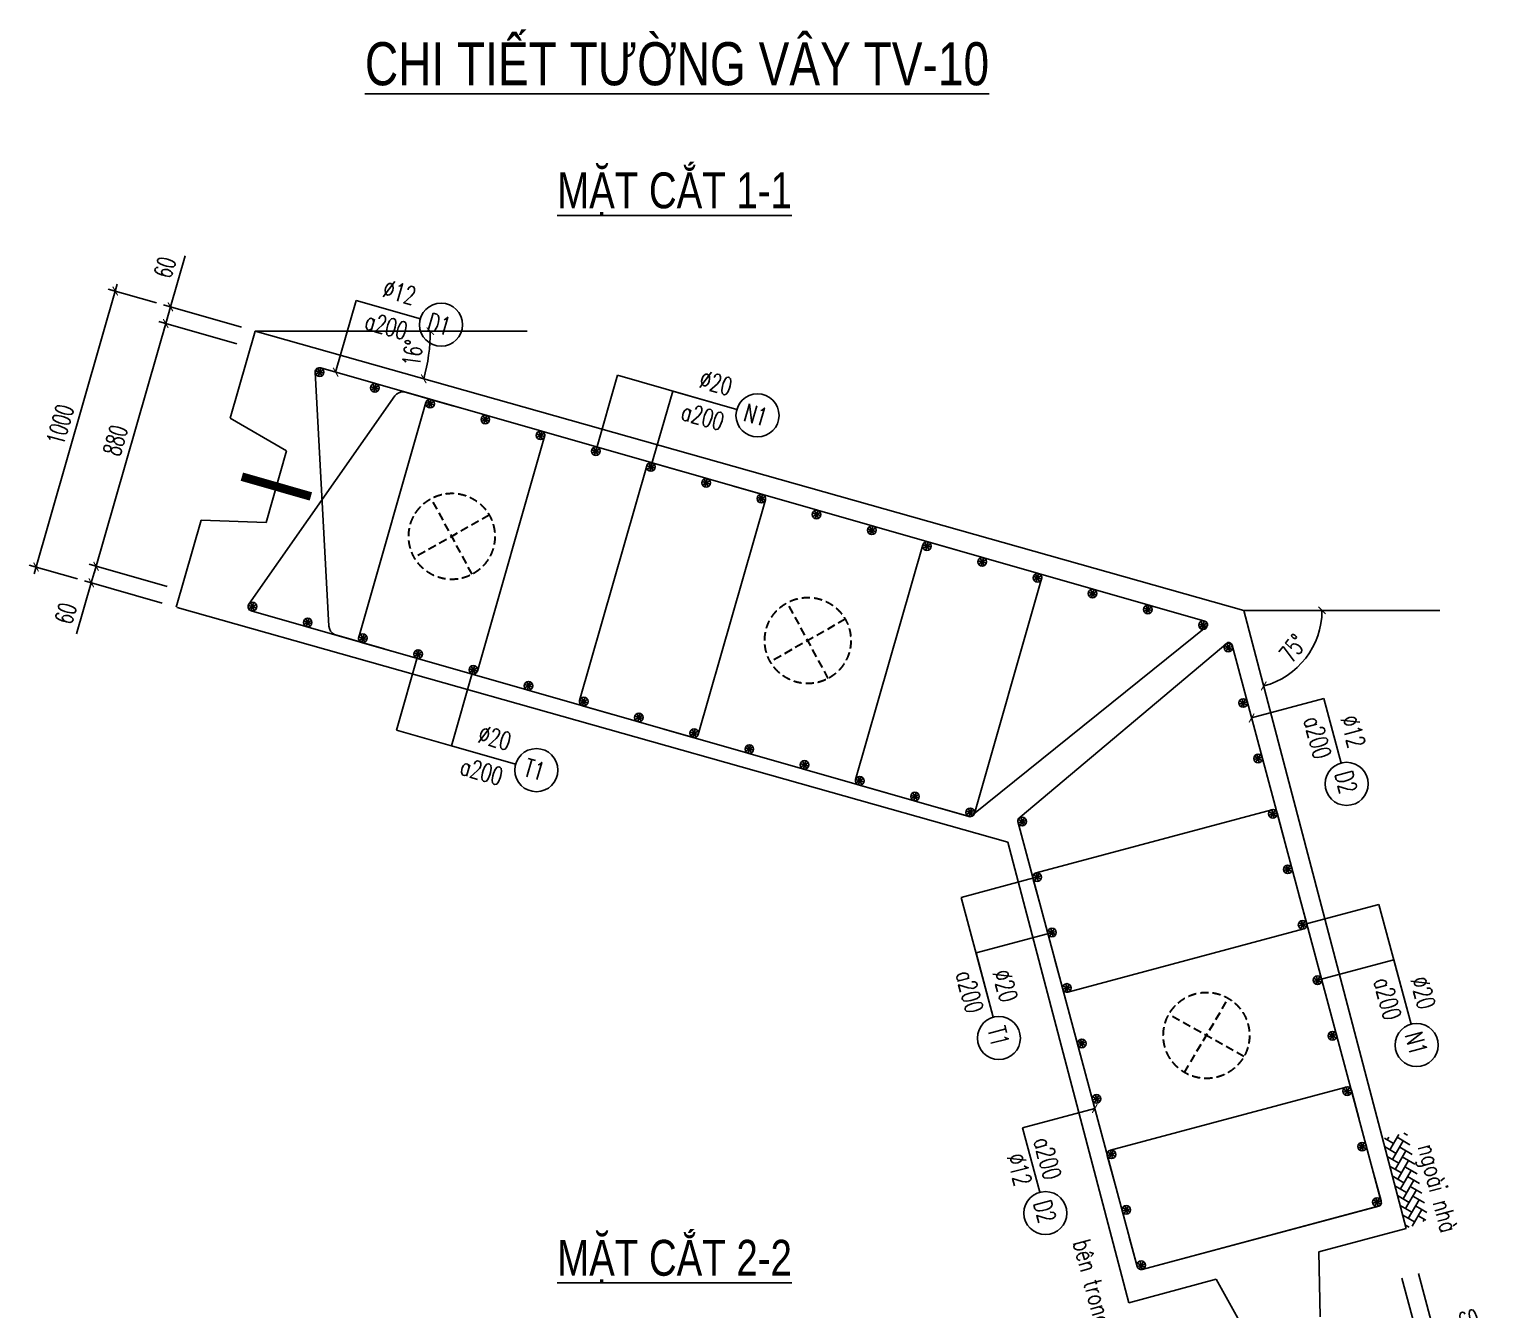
# Model space of a CAD drawing. Header units: millimetres. Extents: x -143483 to 1166745, y -1448440 to -1202244.
# Drawn here: x 711839 to 732170, y -1230906 to -1213062 of the extents above; entities that cross this region are included whole.
import ezdxf
from ezdxf.enums import TextEntityAlignment as Align

# ---------------------------------------------------------------- set-up
doc = ezdxf.new("R2010")
doc.units = ezdxf.units.MM
doc.header["$LTSCALE"] = 30
doc.header["$PDMODE"] = 3
doc.linetypes.add('DASHED', pattern=[19.05, 12.7, -6.35])
doc.layers.get('0').update_dxf_attribs({"lineweight": 9})
doc.layers.get('Defpoints').update_dxf_attribs({"lineweight": 9})
for name, color, linetype in [('ccu11-Cotthep', 9, 'Continuous'), ('ccu11-Dim', 8, 'Continuous'), ('ccu11-Hatch', 8, 'Continuous'), ('ccu11-Text', 31, 'Continuous'), ('ccu11-Thay', 7, 'Continuous'), ('ccu11-Thep', 4, 'Continuous'), ('ccu11-Thep doc', 4, 'Continuous'), ('ccu11-Thepdai', 6, 'Continuous'), ('Xref_ST_MBDV Cot vach 30.7.2022$0$Xref_ST_MBDV Cot vach 30.7.2022|Xref_ST_MBDV Cot vach 30.7.2022|Xref_ST_MBDV Cot vach 30.7.2022|Xref_ST_MBDV Cot vach 30.7.2022|ccu12-Thay', 7, 'Continuous')]:
    doc.layers.add(name, color=color, linetype=linetype)
doc.layers.add('ccu11-Khuat', color=9, linetype='DASHED', lineweight=30)
doc.styles.add('ccu11-dim', font='vnsimli.shx', dxfattribs={"width": 0.65, "bigfont": 'bigfont.shx'})
doc.styles.add('ccu11-VnAvH-B', font='VHAVANB.TTF')
doc.styles.add('ccu11-vnsimli', font='vnsimli.shx', dxfattribs={"width": 0.8, "bigfont": 'vns.shx'})
doc.styles.add('ccu11-vnsimple', font='vnsimple.shx', dxfattribs={"bigfont": 'bigfont.shx'})
doc.styles.add('ccu11_simli', font='vnsimli.shx', dxfattribs={"width": 0.8})
doc.dimstyles.new('ccu11-100', dxfattribs={"dimscale": 100, "dimtxt": 2.5, "dimasz": 1, "dimexe": 1, "dimexo": 2, "dimgap": 1, "dimtad": 1, "dimdec": 0, "dimdsep": 46, "dimtxsty": 'ccu11-dim', "dimblk": 'ARCHTICK', "dimcen": -1, "dimdle": 1, "dimclrd": 256, "dimclre": 256, "dimclrt": 3, "dimadec": 0, "dimazin": 2, "dimtfac": 0.1, "dimtdec": 0, "dimtmove": 0, "dimatfit": 1, "dimldrblk": 'ARCHTICK', "dimfxl": 0, "dimtvp": 0.833333, "dimtolj": 1, "dimtzin": 12, "dimarcsym": 0})
doc.dimstyles.new('ccu11-100x4', dxfattribs={"dimscale": 100, "dimtxt": 2.5, "dimasz": 1, "dimexe": 1, "dimexo": 2, "dimgap": 1, "dimtad": 1, "dimdec": 0, "dimlfac": 0.25, "dimdsep": 46, "dimtxsty": 'ccu11-dim', "dimblk": 'ARCHTICK', "dimcen": -1, "dimdle": 1, "dimclrd": 256, "dimclre": 256, "dimclrt": 3, "dimadec": 0, "dimazin": 2, "dimtfac": 0.1, "dimtdec": 0, "dimtmove": 0, "dimatfit": 1, "dimldrblk": 'ARCHTICK', "dimfxl": 0, "dimtvp": 0.833333, "dimtolj": 1, "dimtzin": 12, "dimarcsym": 0})

# ---------------------------------------------------------------- blocks, each defined once
blk = doc.blocks.new('_ARCHTICK')
at = {"color": 0, "linetype": 'ByBlock', "const_width": 0.15}
blk.add_lwpolyline([(-0.5, -0.5), (0.5, 0.5)], dxfattribs=at)
blk = doc.blocks.new('*D3080')
at = {"layer": 'ccu11-Dim', "lineweight": -2, "transparency": 16777216}
blk.add_arc((714987, -1217270), 2439, 344.2212, 360, dxfattribs=at)
at = {"layer": 'Defpoints', "color": 0, "transparency": 16777216}
for p in [(714987, -1217270), (714987, -1217270), (718773, -1217270), (717385, -1217715), (728758, -1221161)]:
    blk.add_point(p, dxfattribs=at)
at = {"layer": 'ccu11-Dim', "lineweight": -2, "transparency": 16777216, "xscale": 100, "yscale": 100, "zscale": 100}
for p, rotation in [((717426, -1217270), 89.9999999999996), ((717334, -1217933), 254.2212265879958)]:
    blk.add_blockref('_ARCHTICK', p, dxfattribs=dict(at, rotation=rotation))
at = {"layer": 'ccu11-Dim', "color": 3, "transparency": 16777216, "insert": (717180, -1217574), "char_height": 250, "attachment_point": 5, "rotation": 82.1106, "style": 'ccu11-dim'}
blk.add_mtext('\\A1;16\\M+1818B', dxfattribs=at)
blk = doc.blocks.new('*D3081')
at = {"layer": 'ccu11-Dim', "lineweight": -2, "transparency": 16777216}
blk.add_arc((728758, -1221161), 1088, 284.7218, 360, dxfattribs=at)
at = {"layer": 'Defpoints', "color": 0, "transparency": 16777216}
for p in [(728758, -1221161), (728758, -1221161), (731488, -1221161), (729455, -1221997), (731021, -1229772)]:
    blk.add_point(p, dxfattribs=at)
at = {"layer": 'ccu11-Dim', "lineweight": -2, "transparency": 16777216, "xscale": 100, "yscale": 100, "zscale": 100}
for p, rotation in [((729847, -1221161), 89.9999999999996), ((729035, -1222213), 194.7218464302534)]:
    blk.add_blockref('_ARCHTICK', p, dxfattribs=dict(at, rotation=rotation))
at = {"layer": 'ccu11-Dim', "color": 3, "transparency": 16777216, "insert": (729442, -1221688), "char_height": 250, "attachment_point": 5, "rotation": 52.3609, "style": 'ccu11-dim'}
blk.add_mtext('\\A1;75\\M+1818B', dxfattribs=at)
blk = doc.blocks.new('*D3082')
at = {"layer": 'ccu11-Dim', "linetype": 'ByBlock', "lineweight": -2, "ltscale": 30, "transparency": 16777216}
for p, q in [((713806, -1216931), (714010, -1216220)), ((714795, -1217215), (713710, -1216904)), ((713740, -1217162), (713806, -1216931)), ((714729, -1217445), (713644, -1217134)), ((713740, -1217162), (713713, -1217258))]:
    blk.add_line(p, q, dxfattribs=at)
at = {"layer": 'Defpoints', "color": 0, "linetype": 'ByBlock', "ltscale": 30, "transparency": 16777216}
for p in [(713740, -1217162), (714987, -1217270), (714921, -1217500)]:
    blk.add_point(p, dxfattribs=at)
at = {"layer": 'ccu11-Dim', "linetype": 'ByBlock', "lineweight": -2, "ltscale": 30, "transparency": 16777216, "xscale": 100, "yscale": 100, "zscale": 100}
for p, rotation in [((713806, -1216931), 254.0000000005541), ((713740, -1217162), 74.0000000005541)]:
    blk.add_blockref('_ARCHTICK', p, dxfattribs=dict(at, rotation=rotation))
at = {"layer": 'ccu11-Dim', "color": 3, "linetype": 'ByBlock', "ltscale": 30, "transparency": 16777216, "insert": (713730, -1216381), "char_height": 250, "attachment_point": 5, "rotation": 74, "style": 'ccu11-dim'}
blk.add_mtext('\\A1;60', dxfattribs=at)
blk = doc.blocks.new('*D3083')
at = {"layer": 'ccu11-Dim', "linetype": 'ByBlock', "lineweight": -2, "ltscale": 30, "transparency": 16777216}
for p, q in [((713768, -1217066), (712742, -1220642)), ((714729, -1217445), (713644, -1217134)), ((713759, -1220829), (712674, -1220518))]:
    blk.add_line(p, q, dxfattribs=at)
at = {"layer": 'Defpoints', "color": 0, "linetype": 'ByBlock', "ltscale": 30, "transparency": 16777216}
for p in [(714921, -1217500), (712770, -1220545), (713951, -1220884)]:
    blk.add_point(p, dxfattribs=at)
at = {"layer": 'ccu11-Dim', "linetype": 'ByBlock', "lineweight": -2, "ltscale": 30, "transparency": 16777216, "xscale": 100, "yscale": 100, "zscale": 100}
for p, rotation in [((713740, -1217162), 74.0000000005541), ((712770, -1220545), 254.0000000005541)]:
    blk.add_blockref('_ARCHTICK', p, dxfattribs=dict(at, rotation=rotation))
at = {"layer": 'ccu11-Dim', "color": 3, "linetype": 'ByBlock', "ltscale": 30, "transparency": 16777216, "insert": (713039, -1218792), "char_height": 250, "attachment_point": 5, "rotation": 74, "style": 'ccu11-dim'}
blk.add_mtext('\\A1;880', dxfattribs=at)
blk = doc.blocks.new('*D3084')
at = {"layer": 'ccu11-Dim', "linetype": 'ByBlock', "lineweight": -2, "ltscale": 30, "transparency": 16777216}
for p, q in [((712770, -1220545), (712798, -1220449)), ((713759, -1220829), (712674, -1220518)), ((712770, -1220545), (712704, -1220776)), ((712704, -1220776), (712500, -1221487)), ((713692, -1221060), (712608, -1220749))]:
    blk.add_line(p, q, dxfattribs=at)
at = {"layer": 'Defpoints', "color": 0, "linetype": 'ByBlock', "ltscale": 30, "transparency": 16777216}
for p in [(712770, -1220545), (713951, -1220884), (713885, -1221115)]:
    blk.add_point(p, dxfattribs=at)
at = {"layer": 'ccu11-Dim', "linetype": 'ByBlock', "lineweight": -2, "ltscale": 30, "transparency": 16777216, "xscale": 100, "yscale": 100, "zscale": 100}
for p, rotation in [((712770, -1220545), 254.0000000005541), ((712704, -1220776), 74.0000000005541)]:
    blk.add_blockref('_ARCHTICK', p, dxfattribs=dict(at, rotation=rotation))
at = {"layer": 'ccu11-Dim', "color": 3, "linetype": 'ByBlock', "ltscale": 30, "transparency": 16777216, "insert": (712348, -1221202), "char_height": 250, "attachment_point": 5, "rotation": 74, "style": 'ccu11-dim'}
blk.add_mtext('\\A1;60', dxfattribs=at)
blk = doc.blocks.new('*D3085')
at = {"layer": 'ccu11-Dim', "linetype": 'ByBlock', "lineweight": -2, "ltscale": 30, "transparency": 16777216}
for p, q in [((713065, -1216614), (711907, -1220652)), ((713614, -1216876), (712941, -1216683)), ((712512, -1220721), (711839, -1220528))]:
    blk.add_line(p, q, dxfattribs=at)
at = {"layer": 'Defpoints', "color": 0, "linetype": 'ByBlock', "ltscale": 30, "transparency": 16777216}
for p in [(713806, -1216931), (711935, -1220556), (712704, -1220776)]:
    blk.add_point(p, dxfattribs=at)
at = {"layer": 'ccu11-Dim', "linetype": 'ByBlock', "lineweight": -2, "ltscale": 30, "transparency": 16777216, "xscale": 100, "yscale": 100, "zscale": 100}
for p, rotation in [((713037, -1216711), 74.0000000005541), ((711935, -1220556), 254.0000000005541)]:
    blk.add_blockref('_ARCHTICK', p, dxfattribs=dict(at, rotation=rotation))
at = {"layer": 'ccu11-Dim', "color": 3, "linetype": 'ByBlock', "ltscale": 30, "transparency": 16777216, "insert": (712270, -1218571), "char_height": 250, "attachment_point": 5, "rotation": 74, "style": 'ccu11-dim'}
blk.add_mtext('\\A1;1000', dxfattribs=at)
blk = doc.blocks.new('*D3086')
at = {"layer": 'ccu11-Dim', "linetype": 'ByBlock', "lineweight": -2, "ltscale": 30, "transparency": 16777216}
for p, q in [((731190, -1230401), (731482, -1231491)), ((730958, -1230463), (731250, -1231553)), ((731456, -1231394), (732170, -1231203)), ((731224, -1231456), (731127, -1231482)), ((731224, -1231456), (731456, -1231394))]:
    blk.add_line(p, q, dxfattribs=at)
at = {"layer": 'Defpoints', "color": 0, "linetype": 'ByBlock', "ltscale": 30, "transparency": 16777216}
for p in [(731138, -1230208), (730906, -1230270), (731224, -1231456)]:
    blk.add_point(p, dxfattribs=at)
at = {"layer": 'ccu11-Dim', "linetype": 'ByBlock', "lineweight": -2, "ltscale": 30, "transparency": 16777216, "xscale": 100, "yscale": 100, "zscale": 100}
for p, rotation in [((731224, -1231456), 14.99999999563664), ((731456, -1231394), 194.9999999956366)]:
    blk.add_blockref('_ARCHTICK', p, dxfattribs=dict(at, rotation=rotation))
at = {"layer": 'ccu11-Dim', "color": 3, "linetype": 'ByBlock', "ltscale": 30, "transparency": 16777216, "insert": (731888, -1231045), "char_height": 250, "attachment_point": 5, "rotation": 15, "style": 'ccu11-dim'}
blk.add_mtext('\\A1;60', dxfattribs=at)
blk = doc.blocks.new('*D3087')
at = {"layer": 'ccu11-Dim', "linetype": 'ByBlock', "lineweight": -2, "ltscale": 30, "transparency": 16777216}
for p, q in [((730958, -1230463), (731250, -1231553)), ((727558, -1231374), (727850, -1232464)), ((731320, -1231430), (727727, -1232393))]:
    blk.add_line(p, q, dxfattribs=at)
at = {"layer": 'Defpoints', "color": 0, "linetype": 'ByBlock', "ltscale": 30, "transparency": 16777216}
for p in [(730906, -1230270), (727506, -1231181), (727824, -1232367)]:
    blk.add_point(p, dxfattribs=at)
at = {"layer": 'ccu11-Dim', "linetype": 'ByBlock', "lineweight": -2, "ltscale": 30, "transparency": 16777216, "xscale": 100, "yscale": 100, "zscale": 100}
for p, rotation in [((731224, -1231456), 14.99999999563664), ((727824, -1232367), 194.9999999956366)]:
    blk.add_blockref('_ARCHTICK', p, dxfattribs=dict(at, rotation=rotation))
at = {"layer": 'ccu11-Dim', "color": 3, "linetype": 'ByBlock', "ltscale": 30, "transparency": 16777216, "insert": (729466, -1231695), "char_height": 250, "attachment_point": 5, "rotation": 15, "style": 'ccu11-dim'}
blk.add_mtext('\\A1;880', dxfattribs=at)
blk = doc.blocks.new('MCT')
at = {"ltscale": 0.005}
for p, q in [((-0.49, 0), (0.49, 0)), ((0.35, -0.35), (-0.35, 0.35)), ((-0.35, -0.35), (0.35, 0.35)), ((0, -0.49), (0, 0.49))]:
    blk.add_line(p, q, dxfattribs=at)
blk.add_circle((0, 0), 0.492, dxfattribs=at)
blk = doc.blocks.new('*U1531')
at = {"layer": 'ccu11-Thep doc', "xscale": -121.9200000001001, "yscale": 121.9200000001001, "zscale": 121.92, "rotation": 270}
blk.add_blockref('MCT', (0, 0), dxfattribs=at)
blk = doc.blocks.new('*U1532')
at = {"layer": 'ccu11-Thep doc', "color": 0, "linetype": 'ByBlock', "lineweight": -2, "transparency": 16777216}
for p in [(0, 0), (800, 0), (1600, 0), (2400, 0), (3200, 0), (4000, 0), (4800, 0), (5600, 0), (6400, 0), (7200, 0), (8000, 0), (8800, 0), (9600, 0), (10400, 0), (11200, 0), (12000, 0), (12800, 0)]:
    blk.add_blockref('*U1531', p, dxfattribs=at)
blk = doc.blocks.new('SHD')
at = {"layer": 'ccu11-Cotthep'}
blk.add_circle((300, 0), 300, dxfattribs=at)
at = {"layer": 'ccu11-Cotthep', "color": 31, "style": 'ccu11_simli', "width": 0.8}
blk.add_attdef('DK', text='', height=250, dxfattribs=at).set_placement((-101, 65), align=Align.BOTTOM_RIGHT)
blk.add_attdef('KH', text='', height=250, dxfattribs=at).set_placement((300, 0), align=Align.MIDDLE)
blk.add_attdef('KC', text='', height=250, dxfattribs=at).set_placement((-101, -142), align=Align.TOP_RIGHT)
blk = doc.blocks.new('*U1533')
at = {"layer": 'ccu11-Thep doc', "xscale": -121.9200000001001, "yscale": 121.9200000001001, "zscale": 121.92, "rotation": 270}
blk.add_blockref('MCT', (0, 0), dxfattribs=at)
blk = doc.blocks.new('*U1534')
at = {"layer": 'ccu11-Thep doc', "color": 0, "linetype": 'ByBlock', "lineweight": -2, "transparency": 16777216}
for p in [(0, 0), (800, 0), (1600, 0), (2400, 0), (3200, 0), (4000, 0), (4800, 0), (5600, 0), (6400, 0), (7200, 0), (8000, 0), (8800, 0), (9600, 0), (10400, 0)]:
    blk.add_blockref('*U1533', p, dxfattribs=at)
blk = doc.blocks.new('*U1537')
at = {"layer": 'ccu11-Thep doc', "xscale": -121.9200000001001, "yscale": 121.9200000001001, "zscale": 121.92, "rotation": 270}
blk.add_blockref('MCT', (0, 0), dxfattribs=at)
blk = doc.blocks.new('*U1538')
at = {"layer": 'ccu11-Thep doc', "color": 0, "linetype": 'ByBlock', "lineweight": -2, "transparency": 16777216}
for p in [(0, 0), (800, 0), (1600, 0), (2400, 0), (3200, 0), (4000, 0), (4800, 0), (5600, 0), (6400, 0), (7200, 0), (8000, 0)]:
    blk.add_blockref('*U1537', p, dxfattribs=at)
blk = doc.blocks.new('*U1535')
at = {"layer": 'ccu11-Thep doc', "xscale": -121.9200000001001, "yscale": 121.9200000001001, "zscale": 121.92, "rotation": 270}
blk.add_blockref('MCT', (0, 0), dxfattribs=at)
blk = doc.blocks.new('*U1536')
at = {"layer": 'ccu11-Thep doc', "color": 0, "linetype": 'ByBlock', "lineweight": -2, "transparency": 16777216}
for p in [(0, 0), (800, 0), (1600, 0), (2400, 0), (3200, 0), (4000, 0), (4800, 0), (5600, 0), (6400, 0)]:
    blk.add_blockref('*U1535', p, dxfattribs=at)

msp = doc.modelspace()

# ---------------------------------------------------------------- hatches: boundary and pattern name
at = {"layer": 'ccu11-Hatch', "ltscale": 10}
h = msp.add_hatch(dxfattribs=at)
h.set_pattern_fill('AR-HBONE', color=256, scale=25, angle=195, style=0)
h.set_pattern_definition([(330, (1602382.34, 2381962.94), (36.6025404, -136.6025404), [300, -100]), (240, (1602468.94, 2381912.94), (36.6025404, -136.6025404), [300, -100])])
h.paths.add_polyline_path([(731027.16, -1228432.1), (730686.45, -1228523.39), (731020.94, -1229771.71), (731329.86, -1229644.57)])

# ---------------------------------------------------------------- linework, layer by layer
at = {"layer": 'ccu11-Dim'}
for points in [[(714987.25, -1217269.72), (718773.22, -1217269.72)], [(728758.47, -1221161.07), (731488.1, -1221161.07)]]:
    msp.add_lwpolyline(points, dxfattribs=at)
at = {"layer": 'ccu11-Khuat', "ltscale": 0.3}
for p, q in [((718009.78, -1220657.05), (717440.71, -1219600.57)), ((718246.47, -1219831.62), (717204.02, -1220426.01)), ((722968.71, -1222108.21), (722399.64, -1221051.72)), ((723205.4, -1221282.77), (722162.95, -1221877.16)), ((727930.17, -1227598.52), (728542.66, -1226566.6)), ((728759.61, -1227376.27), (727713.22, -1226788.85))]:
    msp.add_line(p, q, dxfattribs=at)
for centre in [(717725.25, -1220128.81), (722684.17, -1221579.97), (728236.41, -1227082.56)]:
    msp.add_circle(centre, 600, dxfattribs=at)
at = {"layer": 'ccu11-Thay'}
for p, q in [((714639.95, -1218480.91), (714987.25, -1217269.72)), ((715425, -1218934.89), (714639.95, -1218480.91)), ((715138.33, -1219934.6), (715425, -1218934.89)), ((713884.71, -1221114.77), (714232.01, -1219903.58)), ((714232.01, -1219903.58), (715138.33, -1219934.6)), ((731020.94, -1229771.71), (729803.87, -1230097.83)), ((729803.87, -1230097.83), (729819.06, -1231004.55)), ((728374.3, -1230480.88), (727157.23, -1230806.99)), ((728814.5, -1231273.73), (728374.3, -1230480.88))]:
    msp.add_line(p, q, dxfattribs=at)
at = {"layer": 'ccu11-Thep', "const_width": 120}
msp.add_lwpolyline([(715762.52, -1219572.63), (714801.26, -1219296.99)], dxfattribs=at)
at = {"layer": 'ccu11-Thepdai'}
for points in [[(717755.09, -1218313.06), (717062.54, -1218114.47, 0.23620228), (716929.53, -1218172.82), (714897.87, -1221071.87, 0.5204497), (714929.88, -1221164.8), (724928.47, -1224031.85, 0.41421356), (724990.31, -1223997.57), (728249.63, -1221374.34, 0.41421356), (728215.35, -1221312.49), (715900.13, -1217781.16, 0.5204497), (715823.73, -1217843), (716010.42, -1221378.15, 0.23620228), (716092.29, -1221498.11), (716784.85, -1221696.7)], [(717843.34, -1218338.36), (717439.61, -1218222.6, 0.41421356), (717365.39, -1218263.73), (716428.23, -1221532.02, 0.41421356), (716469.36, -1221606.24), (716873.09, -1221722.01)], [(718573.9, -1218547.85), (718977.63, -1218663.62, -0.41421356), (719018.76, -1218737.83), (718081.6, -1222006.12, -0.41421356), (718007.38, -1222047.26), (717603.65, -1221931.49)], [(720919.37, -1219220.4), (720515.64, -1219104.64, 0.41421356), (720441.43, -1219145.77), (719504.26, -1222414.06, 0.41421356), (719545.4, -1222488.28), (719949.13, -1222604.04)], [(721649.93, -1219429.89), (722053.66, -1219545.66, -0.41421356), (722094.8, -1219619.87), (721157.63, -1222888.16, -0.41421356), (721083.42, -1222929.3), (720679.69, -1222813.53)], [(724764.42, -1220322.95), (724360.69, -1220207.19, 0.41421356), (724286.48, -1220248.32), (723349.31, -1223516.61, 0.41421356), (723390.45, -1223590.83), (723794.18, -1223706.59)], [(725495.01, -1220532.17), (725898.82, -1220647.66, -0.41421356), (725940.01, -1220721.85), (725005.09, -1223990.78, -0.41421356), (724930.91, -1224031.97), (724527.1, -1223916.48)], [(725608.99, -1224101.58), (727270, -1230300.55, 0.41421356), (727343.48, -1230342.97), (730637.29, -1229460.4, 0.41421356), (730672.64, -1229399.16), (728594.94, -1221645.05, 0.41421356), (728533.7, -1221609.7), (725644.34, -1224040.34, 0.41421356), (725608.99, -1224101.58)], [(729329.37, -1224386.01), (729220.67, -1223980.32, 0.41421356), (729147.18, -1223937.89), (725863.04, -1224817.88, 0.41421356), (725820.61, -1224891.36), (725929.31, -1225297.05)], [(729526.08, -1225120.11), (729634.78, -1225525.8, -0.41421356), (729592.35, -1225599.29), (726308.21, -1226479.27, -0.41421356), (726234.72, -1226436.84), (726126.02, -1226031.16)], [(730364.65, -1228249.71), (730255.95, -1227844.02, 0.41421356), (730182.46, -1227801.6), (726898.31, -1228681.58, 0.41421356), (726855.89, -1228755.07), (726964.59, -1229160.75)], [(730561.35, -1228983.82), (730670.06, -1229389.5, -0.41421356), (730627.63, -1229462.99), (727343.48, -1230342.97, -0.41421356), (727270, -1230300.55), (727161.29, -1229894.86)]]:
    msp.add_lwpolyline(points, format="xyb", dxfattribs=at)
at = {"layer": 'Xref_ST_MBDV Cot vach 30.7.2022$0$Xref_ST_MBDV Cot vach 30.7.2022|Xref_ST_MBDV Cot vach 30.7.2022|Xref_ST_MBDV Cot vach 30.7.2022|Xref_ST_MBDV Cot vach 30.7.2022|ccu12-Thay', "ltscale": 10}
for p, q in [((728758.47, -1221161.07), (714987.25, -1217269.72)), ((713899.56, -1221119), (725470.76, -1224388.69)), ((731020.94, -1229771.71), (728758.47, -1221161.07)), ((725470.76, -1224388.69), (727157.28, -1230806.98))]:
    msp.add_line(p, q, dxfattribs=at)

# ---------------------------------------------------------------- block references
at = {"layer": 'ccu11-Cotthep'}
ref = msp.add_blockref('SHD', (717287.26, -1217096.63), dxfattribs=dict(at, rotation=344))
ref.add_attrib('KH', 'D1', dxfattribs={"color": 31, "height": 250, "rotation": 344, "style": 'ccu11-vnsimple', "width": 0.7}).set_placement((717551.61, -1217172.43), align=Align.MIDDLE_CENTER)
ref.add_attrib('KC', 'a200', dxfattribs={"color": 31, "height": 250, "rotation": 344, "style": 'ccu11-vnsimple', "width": 0.7}).set_placement((716847.72, -1217074.62), align=Align.TOP_CENTER)
ref.add_attrib('DK', '`12', dxfattribs={"color": 31, "height": 250, "rotation": 344, "style": 'ccu11-vnsimple', "width": 0.7}).set_placement((716941.9, -1216919.58), align=Align.BOTTOM_CENTER)
ref = msp.add_blockref('SHD', (721695.42, -1218360.65), dxfattribs=dict(at, rotation=344))
ref.add_attrib('KH', 'N1', dxfattribs={"color": 31, "height": 250, "rotation": 344, "style": 'ccu11-vnsimple', "width": 0.7}).set_placement((721959.77, -1218436.45), align=Align.MIDDLE_CENTER)
ref.add_attrib('KC', 'a200', dxfattribs={"color": 31, "height": 250, "rotation": 344, "style": 'ccu11-vnsimple', "width": 0.7}).set_placement((721255.88, -1218338.64), align=Align.TOP_CENTER)
ref.add_attrib('DK', '`20', dxfattribs={"color": 31, "height": 250, "rotation": 344, "style": 'ccu11-vnsimple', "width": 0.7}).set_placement((721350.06, -1218183.59), align=Align.BOTTOM_CENTER)
ref = msp.add_blockref('SHD', (730112.09, -1223287.52), dxfattribs=dict(at, rotation=285))
ref.add_attrib('KH', 'D2', dxfattribs={"color": 31, "height": 250, "rotation": 285, "style": 'ccu11-vnsimple', "width": 0.7}).set_placement((730183.27, -1223553.15), align=Align.MIDDLE_CENTER)
ref.add_attrib('KC', 'a200', dxfattribs={"color": 31, "height": 250, "rotation": 285, "style": 'ccu11-vnsimple', "width": 0.7}).set_placement((729904.58, -1222899.43), align=Align.TOP_CENTER)
ref.add_attrib('DK', '`12', dxfattribs={"color": 31, "height": 250, "rotation": 285, "style": 'ccu11-vnsimple', "width": 0.7}).set_placement((730085.98, -1222900.3), align=Align.BOTTOM_CENTER)
ref = msp.add_blockref('SHD', (718614.76, -1223303.7), dxfattribs=dict(at, rotation=344))
ref.add_attrib('KH', 'T1', dxfattribs={"color": 31, "height": 250, "rotation": 344, "style": 'ccu11-vnsimple', "width": 0.7}).set_placement((718879.1, -1223379.5), align=Align.MIDDLE_CENTER)
ref.add_attrib('KC', 'a200', dxfattribs={"color": 31, "height": 250, "rotation": 344, "style": 'ccu11-vnsimple', "width": 0.7}).set_placement((718175.22, -1223281.7), align=Align.TOP_CENTER)
ref.add_attrib('DK', '`20', dxfattribs={"color": 31, "height": 250, "rotation": 344, "style": 'ccu11-vnsimple', "width": 0.7}).set_placement((718269.4, -1223126.65), align=Align.BOTTOM_CENTER)
ref = msp.add_blockref('SHD', (725268.03, -1226829.42), dxfattribs=dict(at, rotation=285))
ref.add_attrib('KH', 'T1', dxfattribs={"color": 31, "height": 250, "rotation": 285, "style": 'ccu11-vnsimple', "width": 0.7}).set_placement((725339.21, -1227095.05), align=Align.MIDDLE_CENTER)
ref.add_attrib('KC', 'a200', dxfattribs={"color": 31, "height": 250, "rotation": 285, "style": 'ccu11-vnsimple', "width": 0.7}).set_placement((725060.51, -1226441.32), align=Align.TOP_CENTER)
ref.add_attrib('DK', '`20', dxfattribs={"color": 31, "height": 250, "rotation": 285, "style": 'ccu11-vnsimple', "width": 0.7}).set_placement((725241.92, -1226442.2), align=Align.BOTTOM_CENTER)
ref = msp.add_blockref('SHD', (731087.19, -1226926.62), dxfattribs=dict(at, rotation=285))
ref.add_attrib('KH', 'N1', dxfattribs={"color": 31, "height": 250, "rotation": 285, "style": 'ccu11-vnsimple', "width": 0.7}).set_placement((731158.36, -1227192.25), align=Align.MIDDLE_CENTER)
ref.add_attrib('KC', 'a200', dxfattribs={"color": 31, "height": 250, "rotation": 285, "style": 'ccu11-vnsimple', "width": 0.7}).set_placement((730879.67, -1226538.53), align=Align.TOP_CENTER)
ref.add_attrib('DK', '`20', dxfattribs={"color": 31, "height": 250, "rotation": 285, "style": 'ccu11-vnsimple', "width": 0.7}).set_placement((731061.08, -1226539.4), align=Align.BOTTOM_CENTER)
ref = msp.add_blockref('SHD', (725916.4, -1229268.47), dxfattribs=dict(at, xscale=-1, rotation=105))
ref.add_attrib('KH', 'D2', dxfattribs={"color": 31, "height": 250, "rotation": 285, "style": 'ccu11-vnsimple', "width": 0.7}).set_placement((725987.57, -1229534.1), align=Align.MIDDLE_CENTER)
ref.add_attrib('KC', 'a200', dxfattribs={"color": 31, "height": 250, "rotation": 285, "style": 'ccu11-vnsimple', "width": 0.7}).set_placement((726143.55, -1228763.91), align=Align.TOP_CENTER)
ref.add_attrib('DK', '`12', dxfattribs={"color": 31, "height": 250, "rotation": 285, "style": 'ccu11-vnsimple', "width": 0.7}).set_placement((725439.52, -1229002.04), align=Align.BOTTOM_CENTER)
at = {"layer": 'ccu11-Thep doc', "xscale": -1}
for name, p, rotation in [('*U1532', (728189.2, -1221367.41), 344), ('*U1534', (724946.13, -1223974.49), 344), ('*U1538', (730612.1, -1229405.03), 285)]:
    msp.add_blockref(name, p, dxfattribs=dict(at, rotation=rotation))
at = {"layer": 'ccu11-Thep doc', "rotation": 105}
msp.add_blockref('*U1536', (727327.95, -1230285.02), dxfattribs=at)

# ---------------------------------------------------------------- texts
at = {"layer": 'ccu11-Text', "style": 'ccu11-VnAvH-B', "width": 0.8}
msp.add_text('%%UCHI TIÕT t\xadêng v©y tv-10', height=600, dxfattribs=at).set_placement((720862.17, -1213843.44), align=Align.CENTER)
at = {"layer": 'ccu11-Text', "color": 1, "style": 'ccu11-VnAvH-B', "width": 0.8}
msp.add_text('%%UmÆt c¾t 1-1', height=500, dxfattribs=at).set_placement((720828.16, -1215557.76), align=Align.CENTER)
at = {"layer": 'ccu11-Text', "linetype": 'Continuous', "style": 'ccu11-vnsimli', "width": 0.75}
for s, p in [('ngoµi nhµ', (731342.73, -1229241.18)), ('bªn trong nhµ', (726609.84, -1230844.58))]:
    msp.add_text(s, height=250, rotation=285, dxfattribs=at).set_placement(p, align=Align.CENTER)
at = {"layer": 'ccu11-Text', "color": 2, "style": 'ccu11-VnAvH-B', "width": 0.8}
msp.add_text('%%UmÆt c¾t 2-2', height=500, dxfattribs=at).set_placement((720828.16, -1230430.81), align=Align.CENTER)

# ---------------------------------------------------------------- dimensions: what is measured, and where the dimension line sits
at = {"layer": 'ccu11-Dim', "linetype": 'ByBlock', "ltscale": 30}
for base, p1, p2, angle, picture, middle in [((713740.29, -1217161.83), (714987.25, -1217269.72), (714921.1, -1217500.43), 74, '*D3082', (713946.46, -1216442.83)), ((712770.05, -1220545.48), (713884.71, -1221114.77), (713950.86, -1220884.07), 254, '*D3084', (712563.88, -1221264.48)), ((731223.87, -1231456.36), (731137.76, -1230207.7), (730905.94, -1230269.82), 15, '*D3086', (731946.37, -1231262.77))]:
    dim = msp.add_linear_dim(base=base, p1=p1, p2=p2, angle=angle, dimstyle='ccu11-100x4', dxfattribs=at)
    dim.commit()
    dim.dimension.update_dxf_attribs({"geometry": picture, "text_midpoint": middle, "dimtype": 160})
dim = msp.add_linear_dim(base=(711934.89, -1220555.67), p1=(713806.44, -1216931.13), p2=(712703.9, -1220776.18), angle=74, dimstyle='ccu11-100x4', dxfattribs=at)
dim.commit()
dim.dimension.update_dxf_attribs({"geometry": '*D3085', "text_midpoint": (712269.88, -1218571.13)})
at = {"layer": 'ccu11-Dim'}
for base, line1, line2, picture, middle in [((717385.11, -1217714.97), ((728758.47, -1221161.07), (714987.25, -1217269.72)), ((714987.25, -1217269.72), (718773.22, -1217269.72)), '*D3080', (717180.14, -1217573.6)), ((729455.16, -1221996.84), ((731020.94, -1229771.71), (728758.47, -1221161.07)), ((728758.47, -1221161.07), (731488.1, -1221161.07)), '*D3081', (729441.91, -1221688.14))]:
    dim = msp.add_angular_dim_2l(base=base, line1=line1, line2=line2, dimstyle='ccu11-100', dxfattribs=at)
    dim.commit()
    dim.dimension.update_dxf_attribs({"geometry": picture, "text_midpoint": middle})
at = {"layer": 'ccu11-Dim', "linetype": 'ByBlock', "ltscale": 30}
for base, p1, p2, angle, picture, middle in [((712770.05, -1220545.48), (714921.1, -1217500.43), (713950.86, -1220884.07), 74, '*D3083', (713038.89, -1218791.64)), ((727823.81, -1232367.4), (730905.94, -1230269.82), (727505.88, -1231180.86), 15, '*D3087', (729465.6, -1231694.55))]:
    dim = msp.add_linear_dim(base=base, p1=p1, p2=p2, angle=angle, dimstyle='ccu11-100x4', override={"dimtmove": 1}, dxfattribs=at)
    dim.commit()
    dim.dimension.update_dxf_attribs({"geometry": picture, "text_midpoint": middle})

# ---------------------------------------------------------------- leaders
at = {"layer": 'ccu11-Cotthep', "linetype": 'ByBlock', "ltscale": 30}
for points in [[(716107.49, -1217840.62), (716394.25, -1216840.56), (717287.26, -1217096.63)], [(728866.74, -1222659.44), (729871.65, -1222390.18), (730112.09, -1223287.52)], [(726680.86, -1228101.86), (725675.95, -1228371.13), (725916.4, -1229268.47)]]:
    msp.add_leader(points, dimstyle='ccu11-100x4', dxfattribs=at)
at = {"layer": 'ccu11-Cotthep'}
for points in [[(719730.1, -1218941.8), (720033.4, -1217884.07), (721695.42, -1218360.65)], [(720499.11, -1219162.31), (720802.41, -1218104.58), (721695.42, -1218360.65)], [(717256.04, -1221769.39), (716952.74, -1222827.13), (718614.76, -1223303.7)], [(718025.05, -1221989.9), (717721.75, -1223047.64), (718614.76, -1223303.7)], [(725883.4, -1224874.54), (724820.53, -1225159.33), (725268.03, -1226829.42)], [(729576.82, -1225541.33), (730639.69, -1225256.54), (731087.19, -1226926.62)], [(726090.45, -1225647.28), (725027.59, -1225932.07), (725268.03, -1226829.42)], [(729783.88, -1226314.07), (730846.74, -1226029.28), (731087.19, -1226926.62)]]:
    msp.add_leader(points, dimstyle='ccu11-100', override={"dimasz": 1.5, "dimgap": 1, "dimtad": 0, "dimldrblk": 'None', "dimfxl": 3, "dimfxlon": 1, "dimtfill": 1, "dimarcsym": 1}, dxfattribs=at)

doc.saveas('drawing.dxf')
